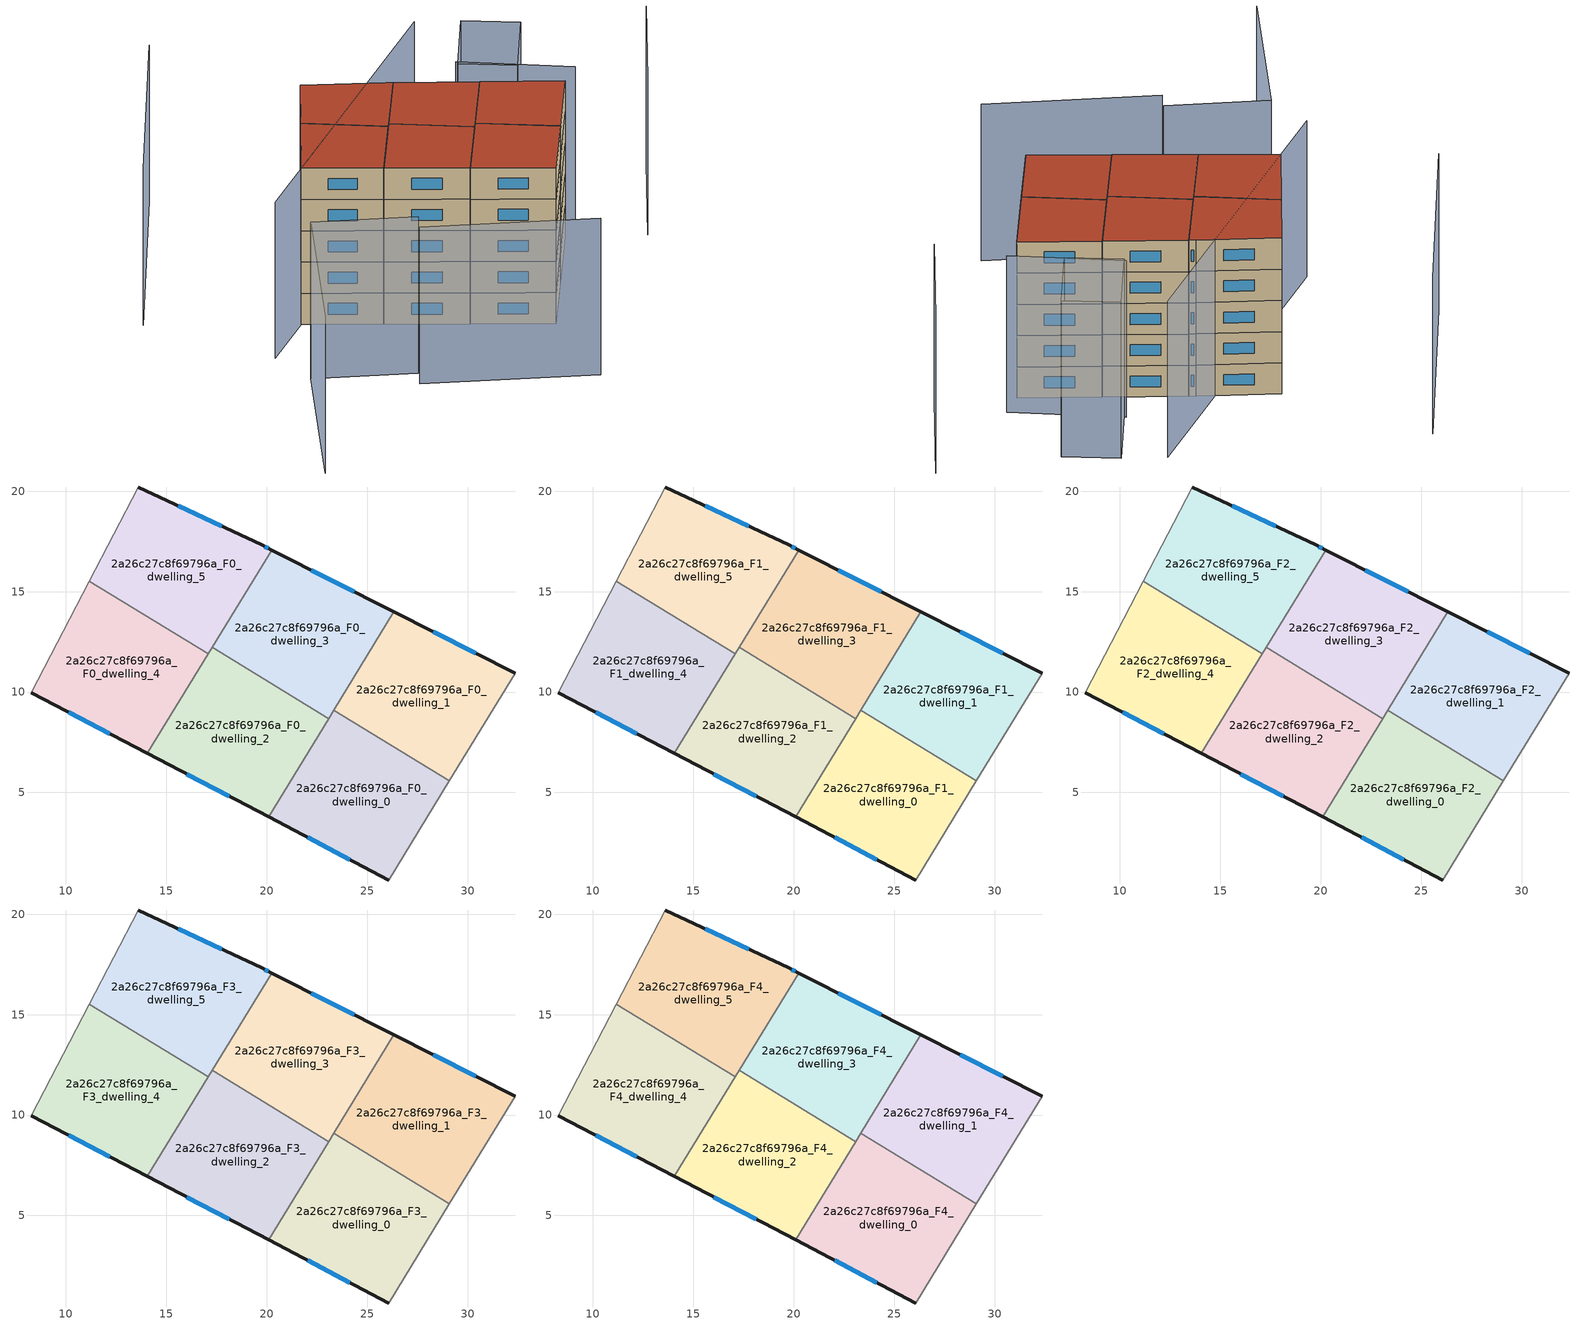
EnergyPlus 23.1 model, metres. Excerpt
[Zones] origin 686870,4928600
2a26c27c8f69796a_F0_dwelling_0
 floor ground (EU_floor_Construction): 29.09,5.58 26.08,0.64 20.09,3.78 23.34,9.1 z0
 wall outside (EU_wall_Construction): 20.09,3.78 26.08,0.64 z0:3
 wall adiabatic (EU_wall_Construction): 26.08,0.64 29.09,5.58 z0:3
 wall to 2a26c27c8f69796a_F0_dwelling_1 (EU_wall_Construction): 29.09,5.58 23.34,9.1 z0:3
 wall to 2a26c27c8f69796a_F0_dwelling_2 (EU_wall_Construction): 23.08,8.67 20.09,3.78 z0:3
 wall to 2a26c27c8f69796a_F0_dwelling_3 (EU_wall_Construction): 23.34,9.1 23.08,8.67 z0:3
 window (EU_Window_Construction): 22.03,2.76 24.13,1.66 z0.97:2.03
2a26c27c8f69796a_F0_dwelling_1
 floor ground (EU_floor_Construction): 32.37,10.94 29.09,5.58 23.34,9.1 26.33,13.99 z0
 wall outside (EU_wall_Construction): 32.37,10.94 26.33,13.99 z0:3
 wall adiabatic (EU_wall_Construction): 29.09,5.58 32.37,10.94 z0:3
 wall to 2a26c27c8f69796a_F0_dwelling_3 (EU_wall_Construction): 26.33,13.99 23.34,9.1 z0:3
 window (EU_Window_Construction): 30.41,11.93 28.29,13 z0.97:2.03
2a26c27c8f69796a_F0_dwelling_2
 floor ground (EU_floor_Construction): 23.08,8.67 20.09,3.78 14.05,6.95 17.28,12.22 z0
 wall outside (EU_wall_Construction): 14.05,6.95 20.09,3.78 z0:3
 wall to 2a26c27c8f69796a_F0_dwelling_4 (EU_wall_Construction): 17.08,11.9 14.05,6.95 z0:3
 wall to 2a26c27c8f69796a_F0_dwelling_3 (EU_wall_Construction): 23.08,8.67 17.28,12.22 z0:3
 wall to 2a26c27c8f69796a_F0_dwelling_5 (EU_wall_Construction): 17.28,12.22 17.08,11.9 z0:3
 window (EU_Window_Construction): 16.01,5.92 18.13,4.81 z0.97:2.03
2a26c27c8f69796a_F0_dwelling_3
 floor ground (EU_floor_Construction): 26.33,13.99 23.08,8.67 17.28,12.22 20.25,17.07 z0
 wall outside (EU_wall_Construction): 26.33,13.99 20.25,17.07 z0:3
 wall to 2a26c27c8f69796a_F0_dwelling_5 (EU_wall_Construction): 20.25,17.07 17.28,12.22 z0:3
 window (EU_Window_Construction): 24.36,14.99 22.22,16.07 z0.97:2.03
2a26c27c8f69796a_F0_dwelling_4
 floor ground (EU_floor_Construction): 17.08,11.9 14.05,6.95 8.28,9.97 11.16,15.52 z0
 wall outside (EU_wall_Construction): 8.28,9.97 14.05,6.95 z0:3
 wall adiabatic (EU_wall_Construction): 11.16,15.52 8.28,9.97 z0:3
 wall to 2a26c27c8f69796a_F0_dwelling_5 (EU_wall_Construction): 17.08,11.9 11.16,15.52 z0:3
 window (EU_Window_Construction): 10.15,8.99 12.18,7.93 z0.97:2.03
2a26c27c8f69796a_F0_dwelling_5
 floor ground (EU_floor_Construction): 19.74,17.33 20.25,17.07 17.08,11.9 11.16,15.52 13.6,20.21 z0
 wall outside (EU_wall_Construction): 20.25,17.07 19.74,17.33 13.6,20.21 z0:3
 wall adiabatic (EU_wall_Construction): 13.6,20.21 11.16,15.52 z0:3
 window (EU_Window_Construction): 17.75,18.26 15.59,19.28 / 20.08,17.16 19.9,17.25 z0.97:2.03
2a26c27c8f69796a_F1_dwelling_0
 floor to 2a26c27c8f69796a_F0_dwelling_0 (EU_floor_Construction): 29.09,5.58 26.08,0.64 20.09,3.78 23.34,9.1 z3
 wall outside (EU_wall_Construction): 20.09,3.78 26.08,0.64 z3:6
 wall adiabatic (EU_wall_Construction): 26.08,0.64 29.09,5.58 z3:6
 wall to 2a26c27c8f69796a_F1_dwelling_1 (EU_wall_Construction): 29.09,5.58 23.34,9.1 z3:6
 wall to 2a26c27c8f69796a_F1_dwelling_2 (EU_wall_Construction): 23.08,8.67 20.09,3.78 z3:6
 wall to 2a26c27c8f69796a_F1_dwelling_3 (EU_wall_Construction): 23.34,9.1 23.08,8.67 z3:6
 window (EU_Window_Construction): 22.03,2.76 24.13,1.66 z3.97:5.03
2a26c27c8f69796a_F1_dwelling_1
 floor to 2a26c27c8f69796a_F0_dwelling_1 (EU_floor_Construction): 32.37,10.94 29.09,5.58 23.34,9.1 26.33,13.99 z3
 wall outside (EU_wall_Construction): 32.37,10.94 26.33,13.99 z3:6
 wall adiabatic (EU_wall_Construction): 29.09,5.58 32.37,10.94 z3:6
 wall to 2a26c27c8f69796a_F1_dwelling_3 (EU_wall_Construction): 26.33,13.99 23.34,9.1 z3:6
 window (EU_Window_Construction): 30.41,11.93 28.29,13 z3.97:5.03
2a26c27c8f69796a_F1_dwelling_2
 floor to 2a26c27c8f69796a_F0_dwelling_2 (EU_floor_Construction): 23.08,8.67 20.09,3.78 14.05,6.95 17.28,12.22 z3
 wall outside (EU_wall_Construction): 14.05,6.95 20.09,3.78 z3:6
 wall to 2a26c27c8f69796a_F1_dwelling_4 (EU_wall_Construction): 17.08,11.9 14.05,6.95 z3:6
 wall to 2a26c27c8f69796a_F1_dwelling_3 (EU_wall_Construction): 23.08,8.67 17.28,12.22 z3:6
 wall to 2a26c27c8f69796a_F1_dwelling_5 (EU_wall_Construction): 17.28,12.22 17.08,11.9 z3:6
 window (EU_Window_Construction): 16.01,5.92 18.13,4.81 z3.97:5.03
2a26c27c8f69796a_F1_dwelling_3
 floor to 2a26c27c8f69796a_F0_dwelling_3 (EU_floor_Construction): 26.33,13.99 23.08,8.67 17.28,12.22 20.25,17.07 z3
 wall outside (EU_wall_Construction): 26.33,13.99 20.25,17.07 z3:6
 wall to 2a26c27c8f69796a_F1_dwelling_5 (EU_wall_Construction): 20.25,17.07 17.28,12.22 z3:6
 window (EU_Window_Construction): 24.36,14.99 22.22,16.07 z3.97:5.03
2a26c27c8f69796a_F1_dwelling_4
 floor to 2a26c27c8f69796a_F0_dwelling_4 (EU_floor_Construction): 17.08,11.9 14.05,6.95 8.28,9.97 11.16,15.52 z3
 wall outside (EU_wall_Construction): 8.28,9.97 14.05,6.95 z3:6
 wall adiabatic (EU_wall_Construction): 11.16,15.52 8.28,9.97 z3:6
 wall to 2a26c27c8f69796a_F1_dwelling_5 (EU_wall_Construction): 17.08,11.9 11.16,15.52 z3:6
 window (EU_Window_Construction): 10.15,8.99 12.18,7.93 z3.97:5.03
2a26c27c8f69796a_F1_dwelling_5
 floor to 2a26c27c8f69796a_F0_dwelling_5 (EU_floor_Construction): 19.74,17.33 20.25,17.07 17.08,11.9 11.16,15.52 13.6,20.21 z3
 wall outside (EU_wall_Construction): 20.25,17.07 19.74,17.33 13.6,20.21 z3:6
 wall adiabatic (EU_wall_Construction): 13.6,20.21 11.16,15.52 z3:6
 window (EU_Window_Construction): 17.75,18.26 15.59,19.28 / 20.08,17.16 19.9,17.25 z3.97:5.03
2a26c27c8f69796a_F2_dwelling_0
 floor to 2a26c27c8f69796a_F1_dwelling_0 (EU_floor_Construction): 29.09,5.58 26.08,0.64 20.09,3.78 23.34,9.1 z6
 wall outside (EU_wall_Construction): 20.09,3.78 26.08,0.64 z6:9
 wall adiabatic (EU_wall_Construction): 26.08,0.64 29.09,5.58 z6:9
 wall to 2a26c27c8f69796a_F2_dwelling_1 (EU_wall_Construction): 29.09,5.58 23.34,9.1 z6:9
 wall to 2a26c27c8f69796a_F2_dwelling_2 (EU_wall_Construction): 23.08,8.67 20.09,3.78 z6:9
 wall to 2a26c27c8f69796a_F2_dwelling_3 (EU_wall_Construction): 23.34,9.1 23.08,8.67 z6:9
 window (EU_Window_Construction): 22.03,2.76 24.13,1.66 z6.97:8.03
2a26c27c8f69796a_F2_dwelling_1
 floor to 2a26c27c8f69796a_F1_dwelling_1 (EU_floor_Construction): 32.37,10.94 29.09,5.58 23.34,9.1 26.33,13.99 z6
 wall outside (EU_wall_Construction): 32.37,10.94 26.33,13.99 z6:9
 wall adiabatic (EU_wall_Construction): 29.09,5.58 32.37,10.94 z6:9
 wall to 2a26c27c8f69796a_F2_dwelling_3 (EU_wall_Construction): 26.33,13.99 23.34,9.1 z6:9
 window (EU_Window_Construction): 30.41,11.93 28.29,13 z6.97:8.03
2a26c27c8f69796a_F2_dwelling_2
 floor to 2a26c27c8f69796a_F1_dwelling_2 (EU_floor_Construction): 23.08,8.67 20.09,3.78 14.05,6.95 17.28,12.22 z6
 wall outside (EU_wall_Construction): 14.05,6.95 20.09,3.78 z6:9
 wall to 2a26c27c8f69796a_F2_dwelling_4 (EU_wall_Construction): 17.08,11.9 14.05,6.95 z6:9
 wall to 2a26c27c8f69796a_F2_dwelling_3 (EU_wall_Construction): 23.08,8.67 17.28,12.22 z6:9
 wall to 2a26c27c8f69796a_F2_dwelling_5 (EU_wall_Construction): 17.28,12.22 17.08,11.9 z6:9
 window (EU_Window_Construction): 16.01,5.92 18.13,4.81 z6.97:8.03
2a26c27c8f69796a_F2_dwelling_3
 floor to 2a26c27c8f69796a_F1_dwelling_3 (EU_floor_Construction): 26.33,13.99 23.08,8.67 17.28,12.22 20.25,17.07 z6
 wall outside (EU_wall_Construction): 26.33,13.99 20.25,17.07 z6:9
 wall to 2a26c27c8f69796a_F2_dwelling_5 (EU_wall_Construction): 20.25,17.07 17.28,12.22 z6:9
 window (EU_Window_Construction): 24.36,14.99 22.22,16.07 z6.97:8.03
2a26c27c8f69796a_F2_dwelling_4
 floor to 2a26c27c8f69796a_F1_dwelling_4 (EU_floor_Construction): 17.08,11.9 14.05,6.95 8.28,9.97 11.16,15.52 z6
 wall outside (EU_wall_Construction): 8.28,9.97 14.05,6.95 z6:9
 wall adiabatic (EU_wall_Construction): 11.16,15.52 8.28,9.97 z6:9
 wall to 2a26c27c8f69796a_F2_dwelling_5 (EU_wall_Construction): 17.08,11.9 11.16,15.52 z6:9
 window (EU_Window_Construction): 10.15,8.99 12.18,7.93 z6.97:8.03
2a26c27c8f69796a_F2_dwelling_5
 floor to 2a26c27c8f69796a_F1_dwelling_5 (EU_floor_Construction): 19.74,17.33 20.25,17.07 17.08,11.9 11.16,15.52 13.6,20.21 z6
 wall outside (EU_wall_Construction): 20.25,17.07 19.74,17.33 13.6,20.21 z6:9
 wall adiabatic (EU_wall_Construction): 13.6,20.21 11.16,15.52 z6:9
 window (EU_Window_Construction): 17.75,18.26 15.59,19.28 / 20.08,17.16 19.9,17.25 z6.97:8.03
2a26c27c8f69796a_F3_dwelling_0
 floor to 2a26c27c8f69796a_F2_dwelling_0 (EU_floor_Construction): 29.09,5.58 26.08,0.64 20.09,3.78 23.34,9.1 z9
 wall outside (EU_wall_Construction): 20.09,3.78 26.08,0.64 z9:12
 wall adiabatic (EU_wall_Construction): 26.08,0.64 29.09,5.58 z9:12
 wall to 2a26c27c8f69796a_F3_dwelling_1 (EU_wall_Construction): 29.09,5.58 23.34,9.1 z9:12
 wall to 2a26c27c8f69796a_F3_dwelling_2 (EU_wall_Construction): 23.08,8.67 20.09,3.78 z9:12
 wall to 2a26c27c8f69796a_F3_dwelling_3 (EU_wall_Construction): 23.34,9.1 23.08,8.67 z9:12
 window (EU_Window_Construction): 22.03,2.76 24.13,1.66 z9.97:11.03
2a26c27c8f69796a_F3_dwelling_1
 floor to 2a26c27c8f69796a_F2_dwelling_1 (EU_floor_Construction): 32.37,10.94 29.09,5.58 23.34,9.1 26.33,13.99 z9
 wall outside (EU_wall_Construction): 32.37,10.94 26.33,13.99 z9:12
 wall adiabatic (EU_wall_Construction): 29.09,5.58 32.37,10.94 z9:12
 wall to 2a26c27c8f69796a_F3_dwelling_3 (EU_wall_Construction): 26.33,13.99 23.34,9.1 z9:12
 window (EU_Window_Construction): 30.41,11.93 28.29,13 z9.97:11.03
2a26c27c8f69796a_F3_dwelling_2
 floor to 2a26c27c8f69796a_F2_dwelling_2 (EU_floor_Construction): 23.08,8.67 20.09,3.78 14.05,6.95 17.28,12.22 z9
 wall outside (EU_wall_Construction): 14.05,6.95 20.09,3.78 z9:12
 wall to 2a26c27c8f69796a_F3_dwelling_4 (EU_wall_Construction): 17.08,11.9 14.05,6.95 z9:12
 wall to 2a26c27c8f69796a_F3_dwelling_3 (EU_wall_Construction): 23.08,8.67 17.28,12.22 z9:12
 wall to 2a26c27c8f69796a_F3_dwelling_5 (EU_wall_Construction): 17.28,12.22 17.08,11.9 z9:12
 window (EU_Window_Construction): 16.01,5.92 18.13,4.81 z9.97:11.03
2a26c27c8f69796a_F3_dwelling_3
 floor to 2a26c27c8f69796a_F2_dwelling_3 (EU_floor_Construction): 26.33,13.99 23.08,8.67 17.28,12.22 20.25,17.07 z9
 wall outside (EU_wall_Construction): 26.33,13.99 20.25,17.07 z9:12
 wall to 2a26c27c8f69796a_F3_dwelling_5 (EU_wall_Construction): 20.25,17.07 17.28,12.22 z9:12
 window (EU_Window_Construction): 24.36,14.99 22.22,16.07 z9.97:11.03
2a26c27c8f69796a_F3_dwelling_4
 floor to 2a26c27c8f69796a_F2_dwelling_4 (EU_floor_Construction): 17.08,11.9 14.05,6.95 8.28,9.97 11.16,15.52 z9
 wall outside (EU_wall_Construction): 8.28,9.97 14.05,6.95 z9:12
 wall adiabatic (EU_wall_Construction): 11.16,15.52 8.28,9.97 z9:12
 wall to 2a26c27c8f69796a_F3_dwelling_5 (EU_wall_Construction): 17.08,11.9 11.16,15.52 z9:12
 window (EU_Window_Construction): 10.15,8.99 12.18,7.93 z9.97:11.03
2a26c27c8f69796a_F3_dwelling_5
 floor to 2a26c27c8f69796a_F2_dwelling_5 (EU_floor_Construction): 19.74,17.33 20.25,17.07 17.08,11.9 11.16,15.52 13.6,20.21 z9
 wall outside (EU_wall_Construction): 20.25,17.07 19.74,17.33 13.6,20.21 z9:12
 wall adiabatic (EU_wall_Construction): 13.6,20.21 11.16,15.52 z9:12
 window (EU_Window_Construction): 17.75,18.26 15.59,19.28 / 20.08,17.16 19.9,17.25 z9.97:11.03
2a26c27c8f69796a_F4_dwelling_0
 floor to 2a26c27c8f69796a_F3_dwelling_0 (EU_floor_Construction): 29.09,5.58 26.08,0.64 20.09,3.78 23.34,9.1 z12
 wall outside (EU_wall_Construction): 20.09,3.78 26.08,0.64 z12:15
 wall adiabatic (EU_wall_Construction): 26.08,0.64 29.09,5.58 z12:15
 wall to 2a26c27c8f69796a_F4_dwelling_1 (EU_wall_Construction): 29.09,5.58 23.34,9.1 z12:15
 wall to 2a26c27c8f69796a_F4_dwelling_2 (EU_wall_Construction): 23.08,8.67 20.09,3.78 z12:15
 wall to 2a26c27c8f69796a_F4_dwelling_3 (EU_wall_Construction): 23.34,9.1 23.08,8.67 z12:15
 window (EU_Window_Construction): 22.03,2.76 24.13,1.66 z12.97:14.03
 roof outside (EU_roof_Construction): 26.08,0.64 29.09,5.58 23.34,9.1 20.09,3.78 z15
2a26c27c8f69796a_F4_dwelling_1
 floor to 2a26c27c8f69796a_F3_dwelling_1 (EU_floor_Construction): 32.37,10.94 29.09,5.58 23.34,9.1 26.33,13.99 z12
 wall outside (EU_wall_Construction): 32.37,10.94 26.33,13.99 z12:15
 wall adiabatic (EU_wall_Construction): 29.09,5.58 32.37,10.94 z12:15
 wall to 2a26c27c8f69796a_F4_dwelling_3 (EU_wall_Construction): 26.33,13.99 23.34,9.1 z12:15
 window (EU_Window_Construction): 30.41,11.93 28.29,13 z12.97:14.03
 roof outside (EU_roof_Construction): 29.09,5.58 32.37,10.94 26.33,13.99 23.34,9.1 z15
2a26c27c8f69796a_F4_dwelling_2
 floor to 2a26c27c8f69796a_F3_dwelling_2 (EU_floor_Construction): 23.08,8.67 20.09,3.78 14.05,6.95 17.28,12.22 z12
 wall outside (EU_wall_Construction): 14.05,6.95 20.09,3.78 z12:15
 wall to 2a26c27c8f69796a_F4_dwelling_4 (EU_wall_Construction): 17.08,11.9 14.05,6.95 z12:15
 wall to 2a26c27c8f69796a_F4_dwelling_3 (EU_wall_Construction): 23.08,8.67 17.28,12.22 z12:15
 wall to 2a26c27c8f69796a_F4_dwelling_5 (EU_wall_Construction): 17.28,12.22 17.08,11.9 z12:15
 window (EU_Window_Construction): 16.01,5.92 18.13,4.81 z12.97:14.03
 roof outside (EU_roof_Construction): 20.09,3.78 23.08,8.67 17.28,12.22 14.05,6.95 z15
2a26c27c8f69796a_F4_dwelling_3
 floor to 2a26c27c8f69796a_F3_dwelling_3 (EU_floor_Construction): 26.33,13.99 23.08,8.67 17.28,12.22 20.25,17.07 z12
 wall outside (EU_wall_Construction): 26.33,13.99 20.25,17.07 z12:15
 wall to 2a26c27c8f69796a_F4_dwelling_5 (EU_wall_Construction): 20.25,17.07 17.28,12.22 z12:15
 window (EU_Window_Construction): 24.36,14.99 22.22,16.07 z12.97:14.03
 roof outside (EU_roof_Construction): 23.08,8.67 26.33,13.99 20.25,17.07 17.28,12.22 z15
2a26c27c8f69796a_F4_dwelling_4
 floor to 2a26c27c8f69796a_F3_dwelling_4 (EU_floor_Construction): 17.08,11.9 14.05,6.95 8.28,9.97 11.16,15.52 z12
 wall outside (EU_wall_Construction): 8.28,9.97 14.05,6.95 z12:15
 wall adiabatic (EU_wall_Construction): 11.16,15.52 8.28,9.97 z12:15
 wall to 2a26c27c8f69796a_F4_dwelling_5 (EU_wall_Construction): 17.08,11.9 11.16,15.52 z12:15
 window (EU_Window_Construction): 10.15,8.99 12.18,7.93 z12.97:14.03
 roof outside (EU_roof_Construction): 14.05,6.95 17.08,11.9 11.16,15.52 8.28,9.97 z15
2a26c27c8f69796a_F4_dwelling_5
 floor to 2a26c27c8f69796a_F3_dwelling_5 (EU_floor_Construction): 19.74,17.33 20.25,17.07 17.08,11.9 11.16,15.52 13.6,20.21 z12
 wall outside (EU_wall_Construction): 20.25,17.07 19.74,17.33 13.6,20.21 z12:15
 wall adiabatic (EU_wall_Construction): 13.6,20.21 11.16,15.52 z12:15
 window (EU_Window_Construction): 17.75,18.26 15.59,19.28 / 20.08,17.16 19.9,17.25 z12.97:14.03
 roof outside (EU_roof_Construction): 17.08,11.9 20.25,17.07 19.74,17.33 13.6,20.21 11.16,15.52 z15
shading: 12.73,-1.62 25.92,-7.21 / 0.35,-9.03 5.45,3.04 / 5.45,3.04 13.29,-0.28 / 25.67,23.73 4.3,6.83 / 5.68,30.64 -2.76,15.76 / 38.23,8.13 42.84,17.06 / 33.96,12.24 25.93,17.29 / 28.96,22.12 33.04,19.74 / 33.04,19.74 30.06,14.6 / 30.06,14.6 25.97,16.98 / 25.97,16.98 28.96,22.12 z0:15
[Building]
EU S2 Campaign: North Axis=0; Terrain=City; Solar Distribution=FullExterior
[Site:Location]
Bologna: Latitude=44.5; Longitude=11.25; Time Zone=1; Elevation=37
[SizingPeriod:WeatherFileDays]
AnnualSizingPeriod: Begin Month=1; Begin Day of Month=1; End Month=12; End Day of Month=31; Day of Week for Start Day=Monday; Use Weather File Daylight Saving Period=No; Use Weather File Rain and Snow Indicators=No
[MATERIAL]
EU_InternalMass_Material: Roughness=MediumRough; Thickness=0.1; Conductivity=1; Density=1800; Specific Heat=900; Thermal Absorptance=0.9; Solar Absorptance=0.7; Visible Absorptance=0.7
[MATERIAL:NOMASS] Roughness=MediumRough; Thermal Absorptance=0.9; Solar Absorptance=0.7; Visible Absorptance=0.7
Name | Thermal Resistance
EU_wall_NoMass | 0.779417
EU_roof_NoMass | 0.435466
EU_floor_NoMass | 0.588222
[WINDOWMATERIAL:SIMPLEGLAZINGSYSTEM]
EU_Window_SimpleGlazing: UFactor=5.16242; Solar Heat Gain Coefficient=0.85; Visible Transmittance=0.85
[CONSTRUCTION]
EU_wall_Construction: EU_wall_NoMass
EU_roof_Construction: EU_roof_NoMass
EU_floor_Construction: EU_floor_NoMass
EU_InternalMass_Construction: EU_InternalMass_Material
EU_Window_Construction: EU_Window_SimpleGlazing
[ZONE] Type=1; Multiplier=1; Ceiling Height=autocalculate; Floor Area=autocalculate; Part of Total Floor Area=Yes
Name | Volume
2a26c27c8f69796a_F0_dwelling_0; 2a26c27c8f69796a_F1_dwelling_0; 2a26c27c8f69796a_F2_dwelling_0; 2a26c27c8f69796a_F3_dwelling_0; 2a26c27c8f69796a_F4_dwelling_0 | 121.599
2a26c27c8f69796a_F0_dwelling_1; 2a26c27c8f69796a_F1_dwelling_1; 2a26c27c8f69796a_F2_dwelling_1; 2a26c27c8f69796a_F3_dwelling_1; 2a26c27c8f69796a_F4_dwelling_1; 2a26c27c8f69796a_F1_dwelling_4; 2a26c27c8f69796a_F2_dwelling_4; 2a26c27c8f69796a_F3_dwelling_4; 2a26c27c8f69796a_F4_dwelling_4 | 121.586
2a26c27c8f69796a_F0_dwelling_2 | 121.587
2a26c27c8f69796a_F1_dwelling_2; 2a26c27c8f69796a_F2_dwelling_2; 2a26c27c8f69796a_F3_dwelling_2; 2a26c27c8f69796a_F4_dwelling_2; 2a26c27c8f69796a_F0_dwelling_5; 2a26c27c8f69796a_F1_dwelling_5; 2a26c27c8f69796a_F2_dwelling_5; 2a26c27c8f69796a_F3_dwelling_5; 2a26c27c8f69796a_F4_dwelling_5 | 121.589
2a26c27c8f69796a_F0_dwelling_3; 2a26c27c8f69796a_F1_dwelling_3; 2a26c27c8f69796a_F2_dwelling_3; 2a26c27c8f69796a_F3_dwelling_3; 2a26c27c8f69796a_F4_dwelling_3 | 121.592
2a26c27c8f69796a_F0_dwelling_4 | 121.585
[INTERNALMASS] Construction=EU_InternalMass_Construction
Name | Zone or ZoneList | Surface Area
2a26c27c8f69796a_F0_dwelling_0_EU_InternalMass | 2a26c27c8f69796a_F0_dwelling_0 | 40.5332
2a26c27c8f69796a_F0_dwelling_1_EU_InternalMass | 2a26c27c8f69796a_F0_dwelling_1 | 40.5282
2a26c27c8f69796a_F0_dwelling_2_EU_InternalMass | 2a26c27c8f69796a_F0_dwelling_2 | 40.5293
2a26c27c8f69796a_F0_dwelling_3_EU_InternalMass | 2a26c27c8f69796a_F0_dwelling_3 | 40.5309
2a26c27c8f69796a_F0_dwelling_4_EU_InternalMass | 2a26c27c8f69796a_F0_dwelling_4 | 40.5283
2a26c27c8f69796a_F0_dwelling_5_EU_InternalMass | 2a26c27c8f69796a_F0_dwelling_5 | 40.5296
2a26c27c8f69796a_F1_dwelling_0_EU_InternalMass | 2a26c27c8f69796a_F1_dwelling_0 | 40.5332
2a26c27c8f69796a_F1_dwelling_1_EU_InternalMass | 2a26c27c8f69796a_F1_dwelling_1 | 40.5282
2a26c27c8f69796a_F1_dwelling_2_EU_InternalMass | 2a26c27c8f69796a_F1_dwelling_2 | 40.5293
2a26c27c8f69796a_F1_dwelling_3_EU_InternalMass | 2a26c27c8f69796a_F1_dwelling_3 | 40.5309
2a26c27c8f69796a_F1_dwelling_4_EU_InternalMass | 2a26c27c8f69796a_F1_dwelling_4 | 40.5283
2a26c27c8f69796a_F1_dwelling_5_EU_InternalMass | 2a26c27c8f69796a_F1_dwelling_5 | 40.5296
2a26c27c8f69796a_F2_dwelling_0_EU_InternalMass | 2a26c27c8f69796a_F2_dwelling_0 | 40.5332
2a26c27c8f69796a_F2_dwelling_1_EU_InternalMass | 2a26c27c8f69796a_F2_dwelling_1 | 40.5282
2a26c27c8f69796a_F2_dwelling_2_EU_InternalMass | 2a26c27c8f69796a_F2_dwelling_2 | 40.5293
2a26c27c8f69796a_F2_dwelling_3_EU_InternalMass | 2a26c27c8f69796a_F2_dwelling_3 | 40.5309
2a26c27c8f69796a_F2_dwelling_4_EU_InternalMass | 2a26c27c8f69796a_F2_dwelling_4 | 40.5283
2a26c27c8f69796a_F2_dwelling_5_EU_InternalMass | 2a26c27c8f69796a_F2_dwelling_5 | 40.5296
2a26c27c8f69796a_F3_dwelling_0_EU_InternalMass | 2a26c27c8f69796a_F3_dwelling_0 | 40.5332
2a26c27c8f69796a_F3_dwelling_1_EU_InternalMass | 2a26c27c8f69796a_F3_dwelling_1 | 40.5282
2a26c27c8f69796a_F3_dwelling_2_EU_InternalMass | 2a26c27c8f69796a_F3_dwelling_2 | 40.5293
2a26c27c8f69796a_F3_dwelling_3_EU_InternalMass | 2a26c27c8f69796a_F3_dwelling_3 | 40.5309
2a26c27c8f69796a_F3_dwelling_4_EU_InternalMass | 2a26c27c8f69796a_F3_dwelling_4 | 40.5283
2a26c27c8f69796a_F3_dwelling_5_EU_InternalMass | 2a26c27c8f69796a_F3_dwelling_5 | 40.5296
2a26c27c8f69796a_F4_dwelling_0_EU_InternalMass | 2a26c27c8f69796a_F4_dwelling_0 | 40.5332
2a26c27c8f69796a_F4_dwelling_1_EU_InternalMass | 2a26c27c8f69796a_F4_dwelling_1 | 40.5282
2a26c27c8f69796a_F4_dwelling_2_EU_InternalMass | 2a26c27c8f69796a_F4_dwelling_2 | 40.5293
2a26c27c8f69796a_F4_dwelling_3_EU_InternalMass | 2a26c27c8f69796a_F4_dwelling_3 | 40.5309
2a26c27c8f69796a_F4_dwelling_4_EU_InternalMass | 2a26c27c8f69796a_F4_dwelling_4 | 40.5283
2a26c27c8f69796a_F4_dwelling_5_EU_InternalMass | 2a26c27c8f69796a_F4_dwelling_5 | 40.5296
[OTHEREQUIPMENT] Fuel Type=Electricity; Design Level Calculation Method=Watts/Area; Power per Zone Floor Area=1; Fraction Latent=0; Fraction Radiant=0; Fraction Lost=0; Carbon Dioxide Generation Rate=0; EndUse Subcategory=EU_Step8_InternalGains
Name | Zone or ZoneList or Space or SpaceList | Schedule
EU_Step8_InternalGain_2a26c27c8f69796a_F0_dwelling_0_f000 | 2a26c27c8f69796a_F0_dwelling_0 | EU_Step8_GainSchedule_2a26c27c8f69796a_F0_dwelling_0_f000
EU_Step8_InternalGain_2a26c27c8f69796a_F0_dwelling_1_f000 | 2a26c27c8f69796a_F0_dwelling_1 | EU_Step8_GainSchedule_2a26c27c8f69796a_F0_dwelling_1_f000
EU_Step8_InternalGain_2a26c27c8f69796a_F0_dwelling_2_f000 | 2a26c27c8f69796a_F0_dwelling_2 | EU_Step8_GainSchedule_2a26c27c8f69796a_F0_dwelling_2_f000
EU_Step8_InternalGain_2a26c27c8f69796a_F0_dwelling_3_f000 | 2a26c27c8f69796a_F0_dwelling_3 | EU_Step8_GainSchedule_2a26c27c8f69796a_F0_dwelling_3_f000
EU_Step8_InternalGain_2a26c27c8f69796a_F0_dwelling_4_f000 | 2a26c27c8f69796a_F0_dwelling_4 | EU_Step8_GainSchedule_2a26c27c8f69796a_F0_dwelling_4_f000
EU_Step8_InternalGain_2a26c27c8f69796a_F0_dwelling_5_f000 | 2a26c27c8f69796a_F0_dwelling_5 | EU_Step8_GainSchedule_2a26c27c8f69796a_F0_dwelling_5_f000
EU_Step8_InternalGain_2a26c27c8f69796a_F1_dwelling_0_f000 | 2a26c27c8f69796a_F1_dwelling_0 | EU_Step8_GainSchedule_2a26c27c8f69796a_F1_dwelling_0_f000
EU_Step8_InternalGain_2a26c27c8f69796a_F1_dwelling_1_f000 | 2a26c27c8f69796a_F1_dwelling_1 | EU_Step8_GainSchedule_2a26c27c8f69796a_F1_dwelling_1_f000
EU_Step8_InternalGain_2a26c27c8f69796a_F1_dwelling_2_f000 | 2a26c27c8f69796a_F1_dwelling_2 | EU_Step8_GainSchedule_2a26c27c8f69796a_F1_dwelling_2_f000
EU_Step8_InternalGain_2a26c27c8f69796a_F1_dwelling_3_f000 | 2a26c27c8f69796a_F1_dwelling_3 | EU_Step8_GainSchedule_2a26c27c8f69796a_F1_dwelling_3_f000
EU_Step8_InternalGain_2a26c27c8f69796a_F1_dwelling_4_f000 | 2a26c27c8f69796a_F1_dwelling_4 | EU_Step8_GainSchedule_2a26c27c8f69796a_F1_dwelling_4_f000
EU_Step8_InternalGain_2a26c27c8f69796a_F1_dwelling_5_f000 | 2a26c27c8f69796a_F1_dwelling_5 | EU_Step8_GainSchedule_2a26c27c8f69796a_F1_dwelling_5_f000
EU_Step8_InternalGain_2a26c27c8f69796a_F2_dwelling_0_f000 | 2a26c27c8f69796a_F2_dwelling_0 | EU_Step8_GainSchedule_2a26c27c8f69796a_F2_dwelling_0_f000
EU_Step8_InternalGain_2a26c27c8f69796a_F2_dwelling_1_f000 | 2a26c27c8f69796a_F2_dwelling_1 | EU_Step8_GainSchedule_2a26c27c8f69796a_F2_dwelling_1_f000
EU_Step8_InternalGain_2a26c27c8f69796a_F2_dwelling_2_f000 | 2a26c27c8f69796a_F2_dwelling_2 | EU_Step8_GainSchedule_2a26c27c8f69796a_F2_dwelling_2_f000
EU_Step8_InternalGain_2a26c27c8f69796a_F2_dwelling_3_f000 | 2a26c27c8f69796a_F2_dwelling_3 | EU_Step8_GainSchedule_2a26c27c8f69796a_F2_dwelling_3_f000
EU_Step8_InternalGain_2a26c27c8f69796a_F2_dwelling_4_f000 | 2a26c27c8f69796a_F2_dwelling_4 | EU_Step8_GainSchedule_2a26c27c8f69796a_F2_dwelling_4_f000
EU_Step8_InternalGain_2a26c27c8f69796a_F2_dwelling_5_f000 | 2a26c27c8f69796a_F2_dwelling_5 | EU_Step8_GainSchedule_2a26c27c8f69796a_F2_dwelling_5_f000
EU_Step8_InternalGain_2a26c27c8f69796a_F3_dwelling_0_f000 | 2a26c27c8f69796a_F3_dwelling_0 | EU_Step8_GainSchedule_2a26c27c8f69796a_F3_dwelling_0_f000
EU_Step8_InternalGain_2a26c27c8f69796a_F3_dwelling_1_f000 | 2a26c27c8f69796a_F3_dwelling_1 | EU_Step8_GainSchedule_2a26c27c8f69796a_F3_dwelling_1_f000
EU_Step8_InternalGain_2a26c27c8f69796a_F3_dwelling_2_f000 | 2a26c27c8f69796a_F3_dwelling_2 | EU_Step8_GainSchedule_2a26c27c8f69796a_F3_dwelling_2_f000
EU_Step8_InternalGain_2a26c27c8f69796a_F3_dwelling_3_f000 | 2a26c27c8f69796a_F3_dwelling_3 | EU_Step8_GainSchedule_2a26c27c8f69796a_F3_dwelling_3_f000
EU_Step8_InternalGain_2a26c27c8f69796a_F3_dwelling_4_f000 | 2a26c27c8f69796a_F3_dwelling_4 | EU_Step8_GainSchedule_2a26c27c8f69796a_F3_dwelling_4_f000
EU_Step8_InternalGain_2a26c27c8f69796a_F3_dwelling_5_f000 | 2a26c27c8f69796a_F3_dwelling_5 | EU_Step8_GainSchedule_2a26c27c8f69796a_F3_dwelling_5_f000
EU_Step8_InternalGain_2a26c27c8f69796a_F4_dwelling_0_f000 | 2a26c27c8f69796a_F4_dwelling_0 | EU_Step8_GainSchedule_2a26c27c8f69796a_F4_dwelling_0_f000
EU_Step8_InternalGain_2a26c27c8f69796a_F4_dwelling_1_f000 | 2a26c27c8f69796a_F4_dwelling_1 | EU_Step8_GainSchedule_2a26c27c8f69796a_F4_dwelling_1_f000
EU_Step8_InternalGain_2a26c27c8f69796a_F4_dwelling_2_f000 | 2a26c27c8f69796a_F4_dwelling_2 | EU_Step8_GainSchedule_2a26c27c8f69796a_F4_dwelling_2_f000
EU_Step8_InternalGain_2a26c27c8f69796a_F4_dwelling_3_f000 | 2a26c27c8f69796a_F4_dwelling_3 | EU_Step8_GainSchedule_2a26c27c8f69796a_F4_dwelling_3_f000
EU_Step8_InternalGain_2a26c27c8f69796a_F4_dwelling_4_f000 | 2a26c27c8f69796a_F4_dwelling_4 | EU_Step8_GainSchedule_2a26c27c8f69796a_F4_dwelling_4_f000
EU_Step8_InternalGain_2a26c27c8f69796a_F4_dwelling_5_f000 | 2a26c27c8f69796a_F4_dwelling_5 | EU_Step8_GainSchedule_2a26c27c8f69796a_F4_dwelling_5_f000
[ZONEVENTILATION:DESIGNFLOWRATE] Schedule=EU_AlwaysOn; Design Flow Rate Calculation Method=AirChanges/Hour; Air Changes per Hour=0.712058; Ventilation Type=Natural; Fan Pressure Rise=0; Fan Total Efficiency=1; Constant Term Coefficient=1; Temperature Term Coefficient=0; Velocity Term Coefficient=0; Velocity Squared Term Coefficient=0; Minimum Indoor Temperature=-100; Maximum Indoor Temperature=100; Delta Temperature=-100; Minimum Outdoor Temperature=-100; Maximum Outdoor Temperature=100; Maximum Wind Speed=40
Name | Zone or ZoneList or Space or SpaceList
EU_ConstantAir_2a26c27c8f69796a_F0_dwelling_0 | 2a26c27c8f69796a_F0_dwelling_0
EU_ConstantAir_2a26c27c8f69796a_F0_dwelling_1 | 2a26c27c8f69796a_F0_dwelling_1
EU_ConstantAir_2a26c27c8f69796a_F0_dwelling_2 | 2a26c27c8f69796a_F0_dwelling_2
EU_ConstantAir_2a26c27c8f69796a_F0_dwelling_3 | 2a26c27c8f69796a_F0_dwelling_3
EU_ConstantAir_2a26c27c8f69796a_F0_dwelling_4 | 2a26c27c8f69796a_F0_dwelling_4
EU_ConstantAir_2a26c27c8f69796a_F0_dwelling_5 | 2a26c27c8f69796a_F0_dwelling_5
EU_ConstantAir_2a26c27c8f69796a_F1_dwelling_0 | 2a26c27c8f69796a_F1_dwelling_0
EU_ConstantAir_2a26c27c8f69796a_F1_dwelling_1 | 2a26c27c8f69796a_F1_dwelling_1
EU_ConstantAir_2a26c27c8f69796a_F1_dwelling_2 | 2a26c27c8f69796a_F1_dwelling_2
EU_ConstantAir_2a26c27c8f69796a_F1_dwelling_3 | 2a26c27c8f69796a_F1_dwelling_3
EU_ConstantAir_2a26c27c8f69796a_F1_dwelling_4 | 2a26c27c8f69796a_F1_dwelling_4
EU_ConstantAir_2a26c27c8f69796a_F1_dwelling_5 | 2a26c27c8f69796a_F1_dwelling_5
EU_ConstantAir_2a26c27c8f69796a_F2_dwelling_0 | 2a26c27c8f69796a_F2_dwelling_0
EU_ConstantAir_2a26c27c8f69796a_F2_dwelling_1 | 2a26c27c8f69796a_F2_dwelling_1
EU_ConstantAir_2a26c27c8f69796a_F2_dwelling_2 | 2a26c27c8f69796a_F2_dwelling_2
EU_ConstantAir_2a26c27c8f69796a_F2_dwelling_3 | 2a26c27c8f69796a_F2_dwelling_3
EU_ConstantAir_2a26c27c8f69796a_F2_dwelling_4 | 2a26c27c8f69796a_F2_dwelling_4
EU_ConstantAir_2a26c27c8f69796a_F2_dwelling_5 | 2a26c27c8f69796a_F2_dwelling_5
EU_ConstantAir_2a26c27c8f69796a_F3_dwelling_0 | 2a26c27c8f69796a_F3_dwelling_0
EU_ConstantAir_2a26c27c8f69796a_F3_dwelling_1 | 2a26c27c8f69796a_F3_dwelling_1
EU_ConstantAir_2a26c27c8f69796a_F3_dwelling_2 | 2a26c27c8f69796a_F3_dwelling_2
EU_ConstantAir_2a26c27c8f69796a_F3_dwelling_3 | 2a26c27c8f69796a_F3_dwelling_3
EU_ConstantAir_2a26c27c8f69796a_F3_dwelling_4 | 2a26c27c8f69796a_F3_dwelling_4
EU_ConstantAir_2a26c27c8f69796a_F3_dwelling_5 | 2a26c27c8f69796a_F3_dwelling_5
EU_ConstantAir_2a26c27c8f69796a_F4_dwelling_0 | 2a26c27c8f69796a_F4_dwelling_0
EU_ConstantAir_2a26c27c8f69796a_F4_dwelling_1 | 2a26c27c8f69796a_F4_dwelling_1
EU_ConstantAir_2a26c27c8f69796a_F4_dwelling_2 | 2a26c27c8f69796a_F4_dwelling_2
EU_ConstantAir_2a26c27c8f69796a_F4_dwelling_3 | 2a26c27c8f69796a_F4_dwelling_3
EU_ConstantAir_2a26c27c8f69796a_F4_dwelling_4 | 2a26c27c8f69796a_F4_dwelling_4
EU_ConstantAir_2a26c27c8f69796a_F4_dwelling_5 | 2a26c27c8f69796a_F4_dwelling_5
[HVACTEMPLATE:THERMOSTAT] Constant Heating Setpoint=20; Constant Cooling Setpoint=50
EU_HeatOnly_2a26c27c8f69796a_F0_dwelling_0; EU_HeatOnly_2a26c27c8f69796a_F0_dwelling_1; EU_HeatOnly_2a26c27c8f69796a_F0_dwelling_2; EU_HeatOnly_2a26c27c8f69796a_F0_dwelling_3; EU_HeatOnly_2a26c27c8f69796a_F0_dwelling_4; EU_HeatOnly_2a26c27c8f69796a_F0_dwelling_5; EU_HeatOnly_2a26c27c8f69796a_F1_dwelling_0; EU_HeatOnly_2a26c27c8f69796a_F1_dwelling_1; EU_HeatOnly_2a26c27c8f69796a_F1_dwelling_2; EU_HeatOnly_2a26c27c8f69796a_F1_dwelling_3; EU_HeatOnly_2a26c27c8f69796a_F1_dwelling_4; EU_HeatOnly_2a26c27c8f69796a_F1_dwelling_5; EU_HeatOnly_2a26c27c8f69796a_F2_dwelling_0; EU_HeatOnly_2a26c27c8f69796a_F2_dwelling_1; EU_HeatOnly_2a26c27c8f69796a_F2_dwelling_2; EU_HeatOnly_2a26c27c8f69796a_F2_dwelling_3; EU_HeatOnly_2a26c27c8f69796a_F2_dwelling_4; EU_HeatOnly_2a26c27c8f69796a_F2_dwelling_5; EU_HeatOnly_2a26c27c8f69796a_F3_dwelling_0; EU_HeatOnly_2a26c27c8f69796a_F3_dwelling_1; EU_HeatOnly_2a26c27c8f69796a_F3_dwelling_2; EU_HeatOnly_2a26c27c8f69796a_F3_dwelling_3; EU_HeatOnly_2a26c27c8f69796a_F3_dwelling_4; EU_HeatOnly_2a26c27c8f69796a_F3_dwelling_5; EU_HeatOnly_2a26c27c8f69796a_F4_dwelling_0; EU_HeatOnly_2a26c27c8f69796a_F4_dwelling_1; EU_HeatOnly_2a26c27c8f69796a_F4_dwelling_2; EU_HeatOnly_2a26c27c8f69796a_F4_dwelling_3; EU_HeatOnly_2a26c27c8f69796a_F4_dwelling_4; EU_HeatOnly_2a26c27c8f69796a_F4_dwelling_5
[HVACTEMPLATE:ZONE:IDEALLOADSAIRSYSTEM] System Availability Schedule=EU_AlwaysOn; Maximum Heating Supply Air Temperature=50; Minimum Cooling Supply Air Temperature=13; Maximum Heating Supply Air Humidity Ratio=0.0156; Minimum Cooling Supply Air Humidity Ratio=0.0077; Heating Limit=NoLimit; Cooling Limit=NoLimit; Heating Availability Schedule=EU_AlwaysOn; Cooling Availability Schedule=EU_CoolingOff; Dehumidification Control Type=ConstantSensibleHeatRatio; Cooling Sensible Heat Ratio=0.7; Dehumidification Setpoint=60; Humidification Control Type=None; Humidification Setpoint=30; Outdoor Air Method=None; Outdoor Air Flow Rate per Person=0.00944; Outdoor Air Flow Rate per Zone Floor Area=0; Outdoor Air Flow Rate per Zone=0; Demand Controlled Ventilation Type=None; Outdoor Air Economizer Type=NoEconomizer; Heat Recovery Type=None; Sensible Heat Recovery Effectiveness=0.7; Latent Heat Recovery Effectiveness=0.65
Name | Template Thermostat
2a26c27c8f69796a_F0_dwelling_0 | EU_HeatOnly_2a26c27c8f69796a_F0_dwelling_0
2a26c27c8f69796a_F0_dwelling_1 | EU_HeatOnly_2a26c27c8f69796a_F0_dwelling_1
2a26c27c8f69796a_F0_dwelling_2 | EU_HeatOnly_2a26c27c8f69796a_F0_dwelling_2
2a26c27c8f69796a_F0_dwelling_3 | EU_HeatOnly_2a26c27c8f69796a_F0_dwelling_3
2a26c27c8f69796a_F0_dwelling_4 | EU_HeatOnly_2a26c27c8f69796a_F0_dwelling_4
2a26c27c8f69796a_F0_dwelling_5 | EU_HeatOnly_2a26c27c8f69796a_F0_dwelling_5
2a26c27c8f69796a_F1_dwelling_0 | EU_HeatOnly_2a26c27c8f69796a_F1_dwelling_0
2a26c27c8f69796a_F1_dwelling_1 | EU_HeatOnly_2a26c27c8f69796a_F1_dwelling_1
2a26c27c8f69796a_F1_dwelling_2 | EU_HeatOnly_2a26c27c8f69796a_F1_dwelling_2
2a26c27c8f69796a_F1_dwelling_3 | EU_HeatOnly_2a26c27c8f69796a_F1_dwelling_3
2a26c27c8f69796a_F1_dwelling_4 | EU_HeatOnly_2a26c27c8f69796a_F1_dwelling_4
2a26c27c8f69796a_F1_dwelling_5 | EU_HeatOnly_2a26c27c8f69796a_F1_dwelling_5
2a26c27c8f69796a_F2_dwelling_0 | EU_HeatOnly_2a26c27c8f69796a_F2_dwelling_0
2a26c27c8f69796a_F2_dwelling_1 | EU_HeatOnly_2a26c27c8f69796a_F2_dwelling_1
2a26c27c8f69796a_F2_dwelling_2 | EU_HeatOnly_2a26c27c8f69796a_F2_dwelling_2
2a26c27c8f69796a_F2_dwelling_3 | EU_HeatOnly_2a26c27c8f69796a_F2_dwelling_3
2a26c27c8f69796a_F2_dwelling_4 | EU_HeatOnly_2a26c27c8f69796a_F2_dwelling_4
2a26c27c8f69796a_F2_dwelling_5 | EU_HeatOnly_2a26c27c8f69796a_F2_dwelling_5
2a26c27c8f69796a_F3_dwelling_0 | EU_HeatOnly_2a26c27c8f69796a_F3_dwelling_0
2a26c27c8f69796a_F3_dwelling_1 | EU_HeatOnly_2a26c27c8f69796a_F3_dwelling_1
2a26c27c8f69796a_F3_dwelling_2 | EU_HeatOnly_2a26c27c8f69796a_F3_dwelling_2
2a26c27c8f69796a_F3_dwelling_3 | EU_HeatOnly_2a26c27c8f69796a_F3_dwelling_3
2a26c27c8f69796a_F3_dwelling_4 | EU_HeatOnly_2a26c27c8f69796a_F3_dwelling_4
2a26c27c8f69796a_F3_dwelling_5 | EU_HeatOnly_2a26c27c8f69796a_F3_dwelling_5
2a26c27c8f69796a_F4_dwelling_0 | EU_HeatOnly_2a26c27c8f69796a_F4_dwelling_0
2a26c27c8f69796a_F4_dwelling_1 | EU_HeatOnly_2a26c27c8f69796a_F4_dwelling_1
2a26c27c8f69796a_F4_dwelling_2 | EU_HeatOnly_2a26c27c8f69796a_F4_dwelling_2
2a26c27c8f69796a_F4_dwelling_3 | EU_HeatOnly_2a26c27c8f69796a_F4_dwelling_3
2a26c27c8f69796a_F4_dwelling_4 | EU_HeatOnly_2a26c27c8f69796a_F4_dwelling_4
2a26c27c8f69796a_F4_dwelling_5 | EU_HeatOnly_2a26c27c8f69796a_F4_dwelling_5
[SIZING:ZONE] Zone Cooling Design Supply Air Temperature Input Method=SupplyAirTemperature; Zone Cooling Design Supply Air Temperature=13; Zone Heating Design Supply Air Temperature Input Method=SupplyAirTemperature; Zone Heating Design Supply Air Temperature=50; Zone Cooling Design Supply Air Humidity Ratio=0.008; Zone Heating Design Supply Air Humidity Ratio=0.008; Cooling Design Air Flow Method=DesignDay; Cooling Design Air Flow Rate=0; Cooling Minimum Air Flow per Zone Floor Area=0.000762; Cooling Minimum Air Flow=0; Cooling Minimum Air Flow Fraction=0.2; Heating Design Air Flow Method=DesignDay; Heating Design Air Flow Rate=0; Heating Maximum Air Flow per Zone Floor Area=0.002032; Heating Maximum Air Flow=0.141576; Heating Maximum Air Flow Fraction=0.3; Account for Dedicated Outdoor Air System=No; Dedicated Outdoor Air System Control Strategy=NeutralSupplyAir; Dedicated Outdoor Air Low Setpoint Temperature for Design=autosize; Dedicated Outdoor Air High Setpoint Temperature for Design=autosize; Zone Load Sizing Method=Sensible Load Only No Latent Load; Zone Latent Cooling Design Supply Air Humidity Ratio Input Method=HumidityRatioDifference; Zone Cooling Design Supply Air Humidity Ratio Difference=0.005; Zone Latent Heating Design Supply Air Humidity Ratio Input Method=HumidityRatioDifference; Zone Humidification Design Supply Air Humidity Ratio Difference=0.005
2a26c27c8f69796a_F0_dwelling_0; 2a26c27c8f69796a_F0_dwelling_1; 2a26c27c8f69796a_F0_dwelling_2; 2a26c27c8f69796a_F0_dwelling_3; 2a26c27c8f69796a_F0_dwelling_4; 2a26c27c8f69796a_F0_dwelling_5; 2a26c27c8f69796a_F1_dwelling_0; 2a26c27c8f69796a_F1_dwelling_1; 2a26c27c8f69796a_F1_dwelling_2; 2a26c27c8f69796a_F1_dwelling_3; 2a26c27c8f69796a_F1_dwelling_4; 2a26c27c8f69796a_F1_dwelling_5; 2a26c27c8f69796a_F2_dwelling_0; 2a26c27c8f69796a_F2_dwelling_1; 2a26c27c8f69796a_F2_dwelling_2; 2a26c27c8f69796a_F2_dwelling_3; 2a26c27c8f69796a_F2_dwelling_4; 2a26c27c8f69796a_F2_dwelling_5; 2a26c27c8f69796a_F3_dwelling_0; 2a26c27c8f69796a_F3_dwelling_1; 2a26c27c8f69796a_F3_dwelling_2; 2a26c27c8f69796a_F3_dwelling_3; 2a26c27c8f69796a_F3_dwelling_4; 2a26c27c8f69796a_F3_dwelling_5; 2a26c27c8f69796a_F4_dwelling_0; 2a26c27c8f69796a_F4_dwelling_1; 2a26c27c8f69796a_F4_dwelling_2; 2a26c27c8f69796a_F4_dwelling_3; 2a26c27c8f69796a_F4_dwelling_4; 2a26c27c8f69796a_F4_dwelling_5
[SCHEDULE:CONSTANT]
Name | Hourly Value
EU_AlwaysOn | 1
EU_CoolingOff | 0
[SCHEDULE:FILE] Column Number=1; Rows to Skip at Top=0; Number of Hours of Data=8760; Column Separator=Comma; Interpolate to Timestep=No; Minutes per Item=60; Adjust Schedule for Daylight Savings=Yes
Name | File
EU_Step8_GainSchedule_2a26c27c8f69796a_F0_dwelling_0_f000 | ../../schedules/2a26c27c8f69796a/2a26c27c8f69796a_F0_dwelling_0_f000_gain.csv
EU_Step8_GainSchedule_2a26c27c8f69796a_F0_dwelling_1_f000 | ../../schedules/2a26c27c8f69796a/2a26c27c8f69796a_F0_dwelling_1_f000_gain.csv
EU_Step8_GainSchedule_2a26c27c8f69796a_F0_dwelling_2_f000 | ../../schedules/2a26c27c8f69796a/2a26c27c8f69796a_F0_dwelling_2_f000_gain.csv
EU_Step8_GainSchedule_2a26c27c8f69796a_F0_dwelling_3_f000 | ../../schedules/2a26c27c8f69796a/2a26c27c8f69796a_F0_dwelling_3_f000_gain.csv
EU_Step8_GainSchedule_2a26c27c8f69796a_F0_dwelling_4_f000 | ../../schedules/2a26c27c8f69796a/2a26c27c8f69796a_F0_dwelling_4_f000_gain.csv
EU_Step8_GainSchedule_2a26c27c8f69796a_F0_dwelling_5_f000 | ../../schedules/2a26c27c8f69796a/2a26c27c8f69796a_F0_dwelling_5_f000_gain.csv
EU_Step8_GainSchedule_2a26c27c8f69796a_F1_dwelling_0_f000 | ../../schedules/2a26c27c8f69796a/2a26c27c8f69796a_F1_dwelling_0_f000_gain.csv
EU_Step8_GainSchedule_2a26c27c8f69796a_F1_dwelling_1_f000 | ../../schedules/2a26c27c8f69796a/2a26c27c8f69796a_F1_dwelling_1_f000_gain.csv
EU_Step8_GainSchedule_2a26c27c8f69796a_F1_dwelling_2_f000 | ../../schedules/2a26c27c8f69796a/2a26c27c8f69796a_F1_dwelling_2_f000_gain.csv
EU_Step8_GainSchedule_2a26c27c8f69796a_F1_dwelling_3_f000 | ../../schedules/2a26c27c8f69796a/2a26c27c8f69796a_F1_dwelling_3_f000_gain.csv
EU_Step8_GainSchedule_2a26c27c8f69796a_F1_dwelling_4_f000 | ../../schedules/2a26c27c8f69796a/2a26c27c8f69796a_F1_dwelling_4_f000_gain.csv
EU_Step8_GainSchedule_2a26c27c8f69796a_F1_dwelling_5_f000 | ../../schedules/2a26c27c8f69796a/2a26c27c8f69796a_F1_dwelling_5_f000_gain.csv
EU_Step8_GainSchedule_2a26c27c8f69796a_F2_dwelling_0_f000 | ../../schedules/2a26c27c8f69796a/2a26c27c8f69796a_F2_dwelling_0_f000_gain.csv
EU_Step8_GainSchedule_2a26c27c8f69796a_F2_dwelling_1_f000 | ../../schedules/2a26c27c8f69796a/2a26c27c8f69796a_F2_dwelling_1_f000_gain.csv
EU_Step8_GainSchedule_2a26c27c8f69796a_F2_dwelling_2_f000 | ../../schedules/2a26c27c8f69796a/2a26c27c8f69796a_F2_dwelling_2_f000_gain.csv
EU_Step8_GainSchedule_2a26c27c8f69796a_F2_dwelling_3_f000 | ../../schedules/2a26c27c8f69796a/2a26c27c8f69796a_F2_dwelling_3_f000_gain.csv
EU_Step8_GainSchedule_2a26c27c8f69796a_F2_dwelling_4_f000 | ../../schedules/2a26c27c8f69796a/2a26c27c8f69796a_F2_dwelling_4_f000_gain.csv
EU_Step8_GainSchedule_2a26c27c8f69796a_F2_dwelling_5_f000 | ../../schedules/2a26c27c8f69796a/2a26c27c8f69796a_F2_dwelling_5_f000_gain.csv
EU_Step8_GainSchedule_2a26c27c8f69796a_F3_dwelling_0_f000 | ../../schedules/2a26c27c8f69796a/2a26c27c8f69796a_F3_dwelling_0_f000_gain.csv
EU_Step8_GainSchedule_2a26c27c8f69796a_F3_dwelling_1_f000 | ../../schedules/2a26c27c8f69796a/2a26c27c8f69796a_F3_dwelling_1_f000_gain.csv
EU_Step8_GainSchedule_2a26c27c8f69796a_F3_dwelling_2_f000 | ../../schedules/2a26c27c8f69796a/2a26c27c8f69796a_F3_dwelling_2_f000_gain.csv
EU_Step8_GainSchedule_2a26c27c8f69796a_F3_dwelling_3_f000 | ../../schedules/2a26c27c8f69796a/2a26c27c8f69796a_F3_dwelling_3_f000_gain.csv
EU_Step8_GainSchedule_2a26c27c8f69796a_F3_dwelling_4_f000 | ../../schedules/2a26c27c8f69796a/2a26c27c8f69796a_F3_dwelling_4_f000_gain.csv
EU_Step8_GainSchedule_2a26c27c8f69796a_F3_dwelling_5_f000 | ../../schedules/2a26c27c8f69796a/2a26c27c8f69796a_F3_dwelling_5_f000_gain.csv
EU_Step8_GainSchedule_2a26c27c8f69796a_F4_dwelling_0_f000 | ../../schedules/2a26c27c8f69796a/2a26c27c8f69796a_F4_dwelling_0_f000_gain.csv
EU_Step8_GainSchedule_2a26c27c8f69796a_F4_dwelling_1_f000 | ../../schedules/2a26c27c8f69796a/2a26c27c8f69796a_F4_dwelling_1_f000_gain.csv
EU_Step8_GainSchedule_2a26c27c8f69796a_F4_dwelling_2_f000 | ../../schedules/2a26c27c8f69796a/2a26c27c8f69796a_F4_dwelling_2_f000_gain.csv
EU_Step8_GainSchedule_2a26c27c8f69796a_F4_dwelling_3_f000 | ../../schedules/2a26c27c8f69796a/2a26c27c8f69796a_F4_dwelling_3_f000_gain.csv
EU_Step8_GainSchedule_2a26c27c8f69796a_F4_dwelling_4_f000 | ../../schedules/2a26c27c8f69796a/2a26c27c8f69796a_F4_dwelling_4_f000_gain.csv
EU_Step8_GainSchedule_2a26c27c8f69796a_F4_dwelling_5_f000 | ../../schedules/2a26c27c8f69796a/2a26c27c8f69796a_F4_dwelling_5_f000_gain.csv
